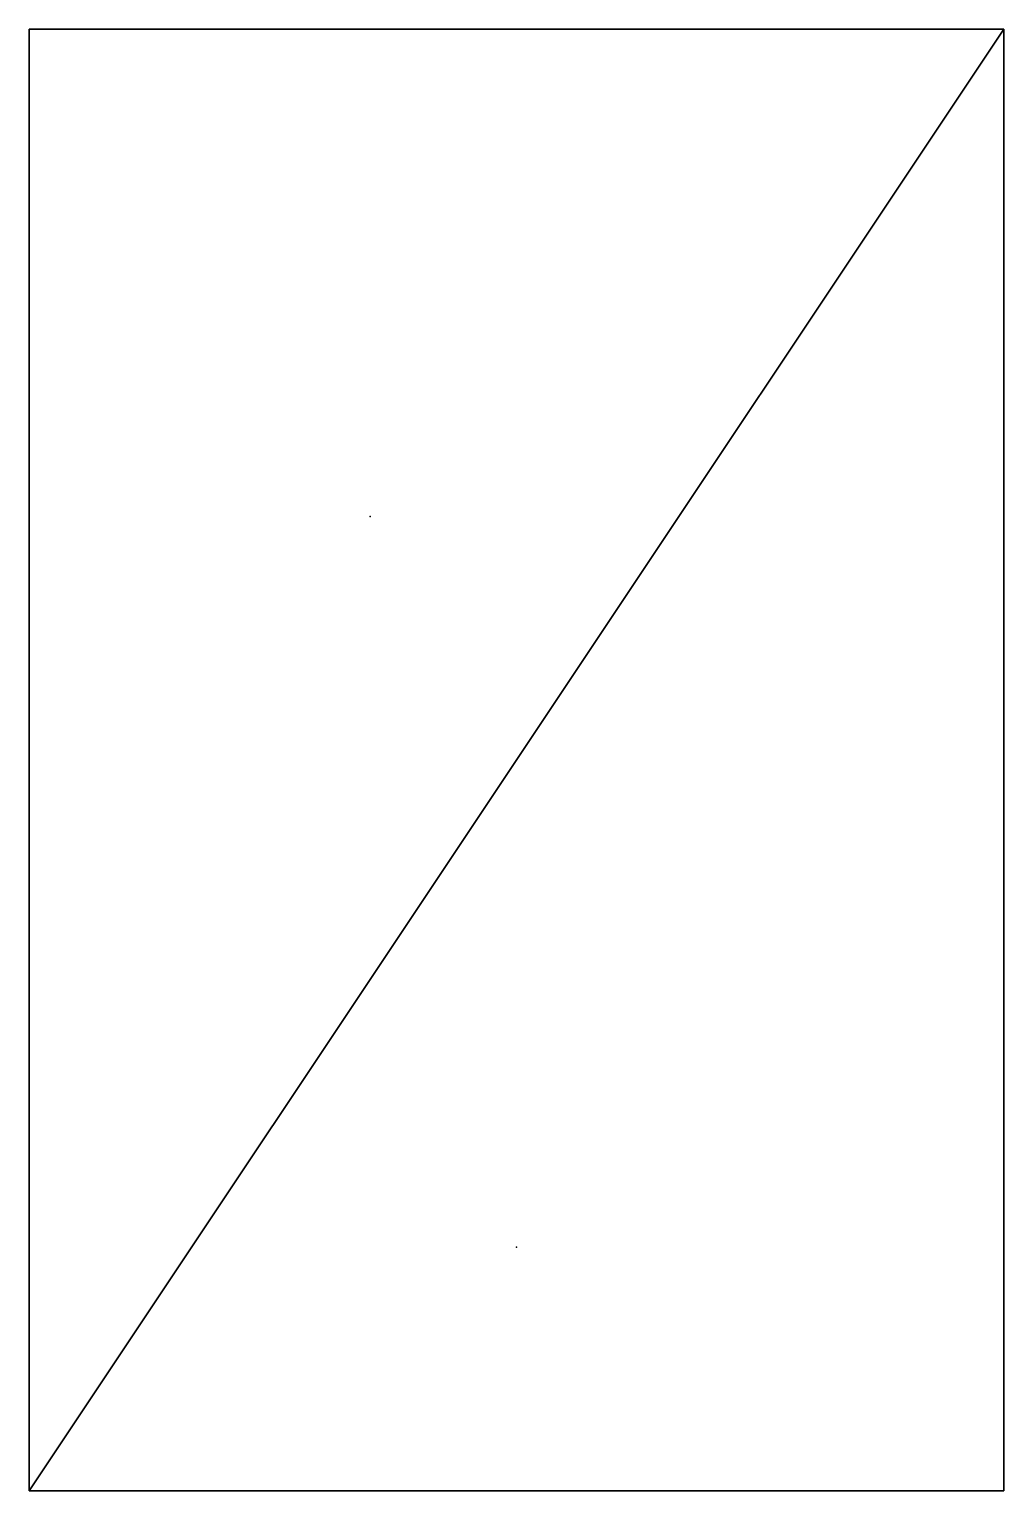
# Model space of a CAD drawing. Header units: millimetres. Extents: x 0 to 2000, y 0 to 3000.
import ezdxf

# ---------------------------------------------------------------- set-up
doc = ezdxf.new("R2010")
doc.units = ezdxf.units.MM
for name, color, linetype in [('1', 1, 'Continuous'), ('2', 3, 'Continuous'), ('3', 4, 'Continuous'), ('rec', 7, 'Continuous'), ('src', 7, 'Continuous')]:
    doc.layers.add(name, color=color, linetype=linetype)

msp = doc.modelspace()

# ---------------------------------------------------------------- linework, layer by layer
at = {"layer": 'rec'}
msp.add_point((700, 2000, 500), dxfattribs=at)
at = {"layer": 'src'}
msp.add_point((1000, 500, 500), dxfattribs=at)

# ---------------------------------------------------------------- meshes
at = {"layer": '1'}
mesh = msp.add_polyface(dxfattribs=at)
corners = [(0, 0), (2000, 0), (2000, 3000), (0, 3000)]
mesh.append_faces([[corners[k] for k in face] for face in [(0, 1, 2), (0, 2, 3)]])
at = {"layer": '2'}
mesh = msp.add_polyface(dxfattribs=at)
corners = [(2000, 3000), (2000, 3000, 1000), (0, 3000, 1000), (0, 3000)]
mesh.append_faces([[corners[k] for k in face] for face in [(0, 1, 2), (0, 2, 3)]])
mesh = msp.add_polyface(dxfattribs=at)
corners = [(0, 3000), (0, 3000, 1000), (0, 0, 1000), (0, 0)]
mesh.append_faces([[corners[k] for k in face] for face in [(0, 1, 2), (0, 2, 3)]])
mesh = msp.add_polyface(dxfattribs=at)
corners = [(2000, 0), (2000, 0, 1000), (2000, 3000, 1000), (2000, 3000)]
mesh.append_faces([[corners[k] for k in face] for face in [(0, 1, 2), (0, 2, 3)]])
mesh = msp.add_polyface(dxfattribs=at)
corners = [(0, 0), (0, 0, 1000), (2000, 0, 1000), (2000, 0)]
mesh.append_faces([[corners[k] for k in face] for face in [(0, 1, 2), (0, 2, 3)]])
at = {"layer": '3'}
mesh = msp.add_polyface(dxfattribs=at)
corners = [(0, 0, 1000), (0, 3000, 1000), (2000, 3000, 1000), (2000, 0, 1000)]
mesh.append_faces([[corners[k] for k in face] for face in [(0, 1, 2), (0, 2, 3)]])

doc.saveas('drawing.dxf')
